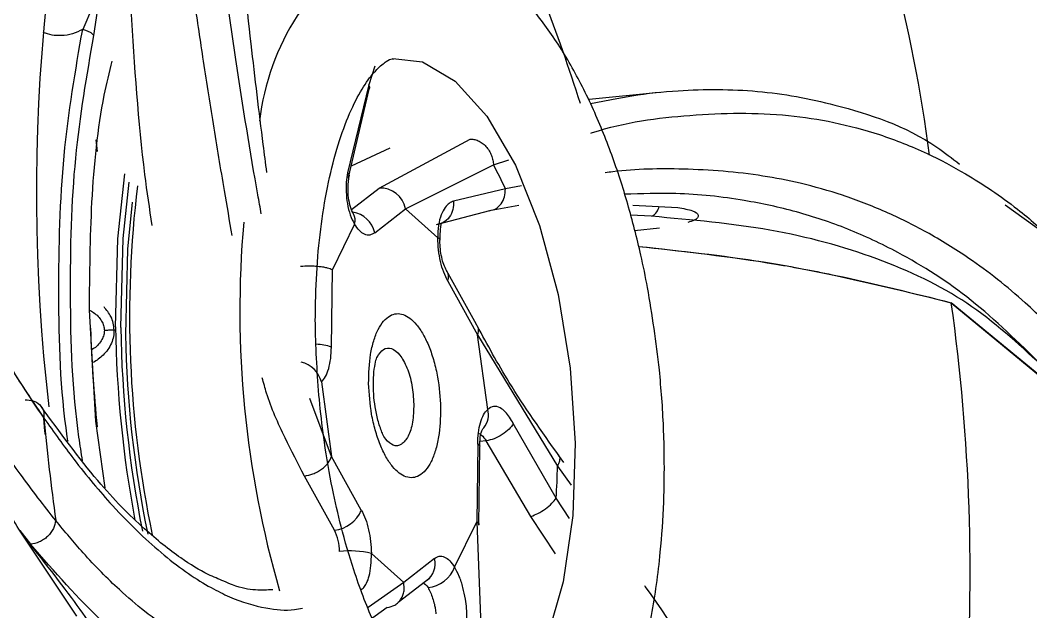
# Model space of a CAD drawing. Header units: inches. Extents: x -1 to 81, y -22 to 129.
# Drawn here: x 8.635 to 9.466, y 15.882 to 16.369 of the extents above; entities that cross this region are included whole.
import ezdxf

# ---------------------------------------------------------------- set-up
doc = ezdxf.new("R2010")
doc.units = ezdxf.units.IN
doc.header["$MEASUREMENT"] = 0
doc.layers.add('1', color=4, linetype='Continuous')

# ---------------------------------------------------------------- blocks, each defined once
blk = doc.blocks.new('2026 PACE')
at = {"color": 8, "linetype": 'Continuous', "lineweight": 25}
for p, q in [((9.6039, 16.30023), (9.62571, 16.30429)), ((9.52422, 16.24975), (9.53693, 16.2539)), ((9.54728, 16.2326), (9.53402, 16.22997)), ((9.40743, 16.21305), (9.43006, 16.23067)), ((9.98541, 16.18764), (9.94524, 16.21654)), ((9.65432, 16.20745), (9.637, 16.20833)), ((9.19144, 16.13024), (9.19667, 16.03905)), ((9.39096, 16.00988), (9.37307, 16.0576)), ((9.51824, 16.02267), (9.51306, 16.02215)), ((9.57687, 16.00195), (9.58817, 15.98642)), ((9.58684, 15.95887), (9.57573, 15.97567)), ((9.57512, 15.92977), (9.555, 15.96063)), ((9.45031, 15.90619), (9.42096, 15.88569))]:
    blk.add_line(p, q, dxfattribs=at)
at = {"color": 8, "linetype": 'Continuous', "lineweight": 25, "flags": 128}
for points in [[(9.44132, 16.33715), (9.46565, 16.33448), (9.49272, 16.31853), (9.51866, 16.2897), (9.54218, 16.24945), (9.56211, 16.1998), (9.57743, 16.14323), (9.58739, 16.08258), (9.59148, 16.02089)], [(9.21313, 16.11661), (9.2151, 16.18892), (9.22083, 16.2425)], [(9.21748, 16.11587), (9.21956, 16.18923), (9.22445, 16.23566)], [(9.48006, 16.18753), (9.48012, 16.1876), (9.48026, 16.18835), (9.47966, 16.18908), (9.47831, 16.18977)], [(9.15544, 16.02762), (9.15511, 16.03084), (9.15407, 16.04139)], [(9.59148, 16.02089), (9.5895, 15.96127), (9.58155, 15.90668), (9.56802, 15.85988), (9.5496, 15.82321), (9.52721, 15.79851), (9.50197, 15.78701), (9.4977, 15.78644)], [(9.51298, 16.01751), (9.51301, 16.01755), (9.51315, 16.01839), (9.51254, 16.01924), (9.5112, 16.02004)], [(9.46622, 15.90612), (9.4662, 15.90613), (9.46727, 15.90552), (9.46832, 15.90462), (9.46934, 15.90344), (9.47031, 15.902)]]:
    blk.add_lwpolyline(points, dxfattribs=at)
at = {"color": 8, "linetype": 'Continuous', "lineweight": 25}
for centre, radius, start, end in [((9.53084, 16.26329), 0.20039, 120.55141, 173.55533), ((9.40518, 16.1892), 0.0218, 12.70302, 81.54956), ((9.40008, 16.20428), 0.01029, 341.58557, 29.76032), ((10.14879, 16.13038), 0.83332, 175.01935, 196.09765), ((9.47762, 16.15739), 0.0096, 339.9017, 35.46859), ((10.1505, 16.1306), 0.93747, 180.85489, 190.63861), ((10.13919, 16.12949), 0.92182, 180.84622, 191.32015), ((9.37708, 16.06119), 0.04101, 70.39853, 88.21759), ((9.36104, 16.06591), 0.02214, 13.82132, 77.04242), ((9.50324, 16.04425), 0.01685, 320.62719, 15.19821), ((9.45952, 15.92154), 0.01664, 305.48074, 15.10703)]:
    blk.add_arc(centre, radius, start, end, dxfattribs=at)
for points, knots in [([(9.30922, 16.19154), (9.30708, 16.20383), (9.30186, 16.23382), (9.29381, 16.2827), (9.28547, 16.3358), (9.27773, 16.3874), (9.27057, 16.43783), (9.26366, 16.48955), (9.25329, 16.5733), (9.24023, 16.69469), (9.2337, 16.80147), (9.23035, 16.85611)], [0, 0, 0, 0, 0.064358, 0.156965, 0.246537, 0.324585, 0.402627, 0.480787, 0.559216, 0.774447, 1, 1, 1, 1]), ([(9.33315, 16.2096), (9.3322, 16.21473), (9.32487, 16.25434), (9.31199, 16.33692), (9.29732, 16.43646), (9.2865, 16.52021), (9.27888, 16.58488), (9.27217, 16.64919), (9.26578, 16.71993), (9.26063, 16.78821), (9.25797, 16.83706), (9.25684, 16.8578)], [0, 0, 0, 0, 0.0284809, 0.2200136, 0.417808, 0.5106835, 0.6063772, 0.7089501, 0.7936056, 0.9123975, 1, 1, 1, 1]), ([(9.49011, 16.51372), (9.50134, 16.49971), (9.52869, 16.46559), (9.56513, 16.39258), (9.58586, 16.3296), (9.59544, 16.30052)], [0, 0, 0, 0, 0.272725, 0.664246, 1, 1, 1, 1]), ([(9.1741, 16.02208), (9.17389, 16.02341), (9.1677, 16.06348), (9.1656, 16.14445), (9.16836, 16.25938), (9.18022, 16.3273), (9.18615, 16.36126)], [0, 0, 0, 0, 0.011333, 0.340888, 0.670444, 1, 1, 1, 1]), ([(9.18605, 16.00642), (9.18502, 16.01286), (9.17785, 16.05773), (9.17498, 16.14331), (9.17798, 16.25658), (9.18962, 16.3232), (9.19536, 16.35612)], [0, 0, 0, 0, 0.053277, 0.371333, 0.689388, 1, 1, 1, 1]), ([(9.60428, 16.27588), (9.60471, 16.27602), (9.63205, 16.28497), (9.68702, 16.29206), (9.75306, 16.29332), (9.80461, 16.28524), (9.84271, 16.2751), (9.87884, 16.26082), (9.91684, 16.24075), (9.95191, 16.2172), (9.97557, 16.19647), (9.98561, 16.18767)], [0, 0, 0, 0, 0.003133, 0.199663, 0.402618, 0.497917, 0.596107, 0.701356, 0.788221, 0.910112, 1, 1, 1, 1]), ([(9.40396, 16.24317), (9.40479, 16.24229), (9.40573, 16.24128), (9.4052, 16.24048), (9.40513, 16.24038)], [0, 0, 0, 0, 0.8792695, 1, 1, 1, 1]), ([(9.99527, 16.10347), (9.9842, 16.11469), (9.95853, 16.14069), (9.92003, 16.17064), (9.8814, 16.19467), (9.84666, 16.21176), (9.81194, 16.22516), (9.7782, 16.23466), (9.73468, 16.24318), (9.6834, 16.24707), (9.63975, 16.24641), (9.61822, 16.24356), (9.61614, 16.24329)], [0, 0, 0, 0, 0.101476, 0.235233, 0.331877, 0.422404, 0.515355, 0.605274, 0.682257, 0.84497, 0.985015, 1, 1, 1, 1]), ([(9.97532, 16.08488), (9.95624, 16.1036), (9.91866, 16.14047), (9.86433, 16.17509), (9.81593, 16.1977), (9.77372, 16.21181), (9.72666, 16.22192), (9.67947, 16.22719), (9.64616, 16.22606), (9.63202, 16.22558)], [0, 0, 0, 0, 0.190127, 0.37454, 0.49548, 0.615395, 0.734669, 0.887355, 1, 1, 1, 1]), ([(9.65432, 16.20745), (9.65527, 16.20797), (9.65722, 16.20906), (9.6594, 16.21211), (9.66028, 16.21472), (9.66052, 16.21546)], [0, 0, 0, 0, 0.4038266, 0.8301974, 1, 1, 1, 1]), ([(9.21198, 16.114), (9.21182, 16.11585), (9.21151, 16.11958), (9.20919, 16.12636), (9.20583, 16.1304), (9.2037, 16.13296)], [0, 0, 0, 0, 0.264949, 0.534901, 1, 1, 1, 1]), ([(9.19144, 16.13039), (9.19272, 16.12973), (9.19686, 16.1276), (9.20101, 16.12295), (9.20358, 16.11764), (9.20385, 16.115), (9.20398, 16.11372)], [0, 0, 0, 0, 0.196188, 0.634997, 0.823019, 1, 1, 1, 1]), ([(9.51005, 16.1184), (9.51031, 16.11806), (9.5111, 16.11708), (9.51191, 16.11436), (9.5114, 16.11171), (9.51108, 16.10999)], [0, 0, 0, 0, 0.1520951, 0.4508993, 1, 1, 1, 1]), ([(9.20398, 16.11372), (9.20389, 16.11243), (9.20372, 16.10978), (9.20132, 16.10444), (9.19794, 16.10022), (9.19462, 16.09831), (9.19407, 16.098)], [0, 0, 0, 0, 0.198722, 0.409925, 0.903162, 1, 1, 1, 1]), ([(9.21198, 16.114), (9.21189, 16.11215), (9.21173, 16.10841), (9.20924, 16.10099), (9.20386, 16.09309), (9.19762, 16.08898), (9.19479, 16.08711)], [0, 0, 0, 0, 0.1638979, 0.3309715, 0.6963074, 1, 1, 1, 1]), ([(9.42834, 16.09157), (9.43001, 16.09405), (9.43343, 16.09914), (9.44029, 16.09955), (9.44724, 16.0942), (9.45323, 16.08338), (9.45753, 16.0688), (9.45824, 16.05823), (9.45859, 16.05295)], [0, 0, 0, 0, 0.158616, 0.326893, 0.49517, 0.663447, 0.831723, 1, 1, 1, 1]), ([(9.36863, 15.99383), (9.36325, 16.00422), (9.35171, 16.02651), (9.33952, 16.05354), (9.33506, 16.07044), (9.33394, 16.07465)], [0, 0, 0, 0, 0.396165, 0.849516, 1, 1, 1, 1]), ([(9.45859, 16.05295), (9.45842, 16.04785), (9.45807, 16.03765), (9.45422, 16.0258), (9.44857, 16.01905), (9.44187, 16.01794), (9.43758, 16.02206), (9.43556, 16.02401)], [0, 0, 0, 0, 0.204146, 0.408293, 0.612439, 0.816586, 1, 1, 1, 1]), ([(9.15428, 16.0414), (9.16248, 16.0299), (9.18151, 16.00323), (9.20782, 15.97204), (9.23253, 15.94661), (9.25343, 15.92811), (9.2731, 15.9132), (9.29101, 15.9021), (9.31275, 15.89139), (9.33601, 15.88455), (9.35552, 15.88279), (9.36488, 15.88466), (9.3671, 15.88511)], [0, 0, 0, 0, 0.098669, 0.228727, 0.322698, 0.410721, 0.5011, 0.588532, 0.663385, 0.821598, 0.95777, 1, 1, 1, 1]), ([(9.51132, 16.02925), (9.51232, 16.02875), (9.51473, 16.02755), (9.51694, 16.02448), (9.51824, 16.02267)], [0, 0, 0, 0, 0.412986, 1, 1, 1, 1]), ([(9.57762, 16.01093), (9.57793, 16.01048), (9.57863, 16.00946), (9.57874, 16.00726), (9.57822, 16.00469), (9.57731, 16.00284), (9.57687, 16.00195)], [0, 0, 0, 0, 0.219641, 0.494459, 0.756045, 1, 1, 1, 1]), ([(9.37804, 15.85452), (9.37666, 15.85344), (9.36598, 15.84514), (9.34174, 15.84041), (9.31051, 15.84289), (9.28283, 15.85335), (9.26091, 15.86513), (9.23861, 15.88081), (9.21365, 15.9022), (9.1892, 15.92682), (9.17146, 15.94815), (9.16393, 15.9572)], [0, 0, 0, 0, 0.028481, 0.220014, 0.417808, 0.510683, 0.606377, 0.70895, 0.793606, 0.912397, 1, 1, 1, 1]), ([(9.51209, 15.9534), (9.51213, 15.95344), (9.51248, 15.9538), (9.5124, 15.95479), (9.51117, 15.95567), (9.51037, 15.95625)], [0, 0, 0, 0, 0.052555, 0.386437, 1, 1, 1, 1]), ([(9.32014, 15.81879), (9.31536, 15.81886), (9.30552, 15.81902), (9.28954, 15.82226), (9.2725, 15.82794), (9.24423, 15.8414), (9.20186, 15.87063), (9.16311, 15.91503), (9.14329, 15.93774)], [0, 0, 0, 0, 0.0982801, 0.2024708, 0.3068193, 0.411526, 0.6988733, 1, 1, 1, 1])]:
    blk.add_open_spline(points, degree=3, knots=knots, dxfattribs=at)
at = {"layer": '1', "color": 4, "linetype": 'Continuous', "lineweight": 25}
for p, q in [((9.19423, 16.37984), (9.18615, 16.36126)), ((9.19536, 16.35612), (9.19841, 16.37624)), ((9.42651, 16.33094), (9.42149, 16.31547)), ((9.42149, 16.31547), (9.40396, 16.24317)), ((9.40494, 16.23936), (9.42186, 16.31201)), ((9.66086, 16.30943), (9.60292, 16.30358)), ((9.19836, 16.26075), (9.19719, 16.27045)), ((9.43006, 16.23067), (9.50498, 16.27091)), ((9.43896, 16.26352), (9.40714, 16.24881)), ((9.45173, 16.21368), (9.52422, 16.24975)), ((9.53402, 16.22997), (9.49135, 16.21999)), ((9.5451, 16.21642), (9.52087, 16.21209)), ((9.63878, 16.21657), (9.67591, 16.21468)), ((9.42645, 16.19399), (9.45173, 16.21368)), ((9.47831, 16.18977), (9.45173, 16.21368)), ((9.52087, 16.21209), (9.47704, 16.20054)), ((9.40984, 16.20103), (9.39167, 16.16362)), ((9.66084, 16.19759), (9.6403, 16.19548)), ((9.39084, 16.09983), (9.39167, 16.16362)), ((9.51014, 16.11845), (9.4855, 16.16288)), ((9.48663, 16.1541), (9.51108, 16.10999)), ((10.00453, 16.05073), (9.90086, 16.13639)), ((9.90086, 16.13639), (10.00558, 16.04961)), ((9.51949, 16.04867), (9.51108, 16.10999)), ((9.51108, 16.10999), (9.57687, 16.00195)), ((9.38254, 16.0712), (9.39096, 16.00988)), ((9.19667, 16.03905), (9.20431, 15.98409)), ((9.57573, 15.97567), (9.54049, 16.03696)), ((9.5112, 16.02004), (9.51037, 15.95625)), ((9.51214, 15.95339), (9.51298, 16.01751)), ((9.555, 15.96063), (9.51824, 16.02267)), ((9.41541, 15.96577), (9.39096, 16.00988)), ((9.58215, 16.00482), (9.57769, 16.01098)), ((9.39329, 15.94933), (9.36863, 15.99383)), ((9.13433, 15.9491), (9.14329, 15.93774)), ((9.4922, 15.91883), (9.51037, 15.95625)), ((9.51037, 15.95625), (9.51586, 15.81337)), ((9.18141, 15.8786), (9.13517, 15.94775)), ((9.13517, 15.94775), (9.14308, 15.93773)), ((9.42372, 15.9301), (9.45031, 15.90619)), ((9.47559, 15.92588), (9.45031, 15.90619)), ((9.44585, 15.88991), (9.47177, 15.91018)), ((9.43659, 15.88562), (9.422, 15.87498))]:
    blk.add_line(p, q, dxfattribs=at)
at = {"layer": '1', "color": 4, "linetype": 'Continuous', "lineweight": 25, "flags": 128}
blk.add_lwpolyline([(9.22687, 16.21914), (9.22311, 16.18055), (9.22132, 16.11029)], dxfattribs=at)
at = {"layer": '1', "color": 4, "linetype": 'Continuous', "lineweight": 25}
for centre, radius, start, end in [((8.68981, 16.10418), 1.20302, 7.33046, 37.65595), ((10.68504, 16.22699), 1.5369, 161.75383, 186.58275), ((9.24796, 16.10052), 0.31398, 24.34861, 28.37807), ((10.09933, 16.12548), 0.87463, 172.9716, 191.8795), ((9.43109, 16.20967), 0.02103, 10.99711, 92.8103), ((8.31221, 15.91378), 1.60417, 343.79879, 7.97647), ((10.10131, 16.12568), 0.88012, 181.00218, 191.79028), ((11.43824, 16.26068), 2.29447, 185.48408, 187.60062), ((9.04553, 16.01194), 0.53143, 356.08598, 358.92285), ((9.39077, 15.97581), 0.02661, 275.44595, 337.8244), ((9.35936, 15.93211), 0.03805, 359.34541, 26.90896), ((9.40639, 15.86101), 0.07123, 75.91766, 97.24503), ((9.46773, 15.928), 0.02613, 275.66635, 339.46648)]:
    blk.add_arc(centre, radius, start, end, dxfattribs=at)
at = {"layer": '1', "color": 3, "linetype": 'Continuous', "lineweight": 25}
blk.add_open_spline([(8.58652, 15.91458), (8.58091, 16.00903), (8.57716, 16.10391), (8.57331, 16.29454), (8.57322, 16.39028), (8.57592, 16.53457), (8.57731, 16.5828), (8.58099, 16.67822), (8.58329, 16.72556), (8.59158, 16.86654), (8.59892, 16.95911), (8.6173, 17.14145), (8.62832, 17.23122), (8.64454, 17.34163), (8.64791, 17.36362), (8.65484, 17.40712), (8.65841, 17.42867), (8.66945, 17.49275), (8.67722, 17.53469), (8.70181, 17.65823), (8.71989, 17.73756), (8.74958, 17.85209), (8.75991, 17.88951), (8.78147, 17.96287), (8.79271, 17.99886), (8.82768, 18.10415), (8.85241, 18.17005), (8.90472, 18.29372), (8.9323, 18.35149), (8.9759, 18.43215), (8.9908, 18.45803), (9.02137, 18.5078), (9.03708, 18.53173), (9.08513, 18.60008), (9.1182, 18.64086), (9.18648, 18.71326), (9.22169, 18.74489), (9.29433, 18.79914), (9.33176, 18.82176), (9.3897, 18.8488), (9.40918, 18.8566), (9.44841, 18.8698), (9.46816, 18.87521), (9.52785, 18.8879), (9.56821, 18.89168), (9.65011, 18.88996), (9.69164, 18.88445), (9.75483, 18.86907), (9.7761, 18.86272), (9.81859, 18.84772), (9.8398, 18.83907), (9.90335, 18.80975), (9.94559, 18.78571), (10.02975, 18.72868), (10.07167, 18.6957), (10.13423, 18.63935), (10.15503, 18.61942), (10.19651, 18.5772), (10.21722, 18.55485), (10.27845, 18.48498), (10.31824, 18.43446), (10.39563, 18.3256), (10.43323, 18.26726), (10.50603, 18.1426), (10.54123, 18.07626), (10.58352, 17.98804), (10.5919, 17.97011), (10.60837, 17.93394), (10.61648, 17.91567), (10.64042, 17.86035), (10.65585, 17.82276), (10.70058, 17.70788), (10.72828, 17.62849), (10.77924, 17.46402), (10.8025, 17.37893), (10.82855, 17.26884), (10.83361, 17.24663), (10.84341, 17.20184), (10.84815, 17.17926), (10.86181, 17.11143), (10.87019, 17.06593), (10.89314, 16.92859), (10.90555, 16.83592), (10.92448, 16.64837), (10.93101, 16.55349), (10.93619, 16.40946), (10.93715, 16.36101), (10.93749, 16.26457), (10.93687, 16.21653), (10.9327, 16.07296), (10.92685, 15.97795), (10.91797, 15.88365)], degree=3, knots=[0, 0, 0, 0, 0.03125, 0.03125, 0.0625, 0.0625, 0.078125, 0.078125, 0.09375, 0.09375, 0.125, 0.125, 0.15625, 0.15625, 0.164062, 0.164062, 0.171875, 0.171875, 0.1875, 0.1875, 0.21875, 0.21875, 0.234375, 0.234375, 0.25, 0.25, 0.28125, 0.28125, 0.3125, 0.3125, 0.328125, 0.328125, 0.34375, 0.34375, 0.375, 0.375, 0.40625, 0.40625, 0.4375, 0.4375, 0.453125, 0.453125, 0.46875, 0.46875, 0.5, 0.5, 0.53125, 0.53125, 0.546875, 0.546875, 0.5625, 0.5625, 0.59375, 0.59375, 0.625, 0.625, 0.640625, 0.640625, 0.65625, 0.65625, 0.6875, 0.6875, 0.71875, 0.71875, 0.75, 0.75, 0.757812, 0.757812, 0.765625, 0.765625, 0.78125, 0.78125, 0.8125, 0.8125, 0.84375, 0.84375, 0.851562, 0.851562, 0.859375, 0.859375, 0.875, 0.875, 0.90625, 0.90625, 0.9375, 0.9375, 0.953125, 0.953125, 0.96875, 0.96875, 1, 1, 1, 1], dxfattribs=at)
at = {"layer": '1', "color": 4, "linetype": 'Continuous', "lineweight": 25}
for points, knots in [([(8.96702, 16.01104), (8.96291, 16.05683), (8.95717, 16.12091), (8.95248, 16.21497), (8.95016, 16.29414), (8.95016, 16.38722), (8.95309, 16.4829), (8.95934, 16.58037), (8.9691, 16.67744), (8.98242, 16.77259), (8.99927, 16.86454), (9.01953, 16.95221), (9.04303, 17.03473), (9.06955, 17.11134), (9.09883, 17.18144), (9.1306, 17.24459), (9.16457, 17.30045), (9.2005, 17.34879), (9.23818, 17.38954), (9.2776, 17.42258), (9.31897, 17.44824), (9.36323, 17.46491), (9.39511, 17.47316), (9.41303, 17.47219), (9.41458, 17.4721)], [0, 0, 0, 0, 0.060811, 0.085093, 0.125311, 0.166786, 0.210983, 0.256761, 0.303646, 0.351258, 0.399322, 0.447632, 0.496036, 0.54442, 0.592713, 0.640884, 0.688961, 0.737055, 0.785377, 0.834343, 0.884673, 0.93753, 0.994602, 1, 1, 1, 1]), ([(9.28305, 16.90536), (9.28363, 16.88208), (9.28496, 16.82811), (9.28858, 16.75227), (9.2931, 16.67977), (9.29779, 16.61732), (9.30287, 16.55727), (9.30813, 16.50124), (9.31522, 16.43148), (9.3239, 16.35352), (9.33196, 16.28538), (9.33644, 16.25119), (9.33743, 16.24362)], [0, 0, 0, 0, 0.099013, 0.229525, 0.323824, 0.412154, 0.502849, 0.590586, 0.665701, 0.824465, 0.961113, 1, 1, 1, 1]), ([(9.66067, 16.08111), (9.65783, 16.10389), (9.65387, 16.13581), (9.6444, 16.18113), (9.63497, 16.21808), (9.62158, 16.25917), (9.60554, 16.29844), (9.58675, 16.33502), (9.56533, 16.36767), (9.54124, 16.39576), (9.51409, 16.41777), (9.48941, 16.43198), (9.47314, 16.43479), (9.46801, 16.43568)], [0, 0, 0, 0, 0.133465, 0.187067, 0.275058, 0.364538, 0.458847, 0.555487, 0.653805, 0.753494, 0.85404, 0.953969, 1, 1, 1, 1]), ([(9.22572, 16.37779), (9.22866, 16.33127), (9.23258, 16.26933), (9.24097, 16.21381), (9.24306, 16.19999)], [0, 0, 0, 0, 0.750979, 1, 1, 1, 1]), ([(8.98084, 16.36604), (8.99761, 16.32898), (9.02951, 16.25846), (9.07575, 16.16901), (9.11703, 16.09694), (9.14227, 16.05909), (9.15407, 16.04139)], [0, 0, 0, 0, 0.292679, 0.556946, 0.792739, 1, 1, 1, 1]), ([(8.98084, 16.36603), (8.99188, 16.34145), (9.014, 16.29219), (9.04583, 16.22711), (9.07598, 16.1695), (9.10337, 16.12107), (9.12959, 16.07798), (9.14609, 16.05353), (9.15428, 16.0414)], [0, 0, 0, 0, 0.1929111, 0.3866347, 0.5480136, 0.7097492, 0.8561074, 1, 1, 1, 1]), ([(9.18615, 16.36126), (9.18346, 16.35988), (9.17811, 16.35712), (9.16922, 16.35586), (9.16087, 16.35622), (9.15606, 16.3578), (9.15367, 16.35858)], [0, 0, 0, 0, 0.281772, 0.559641, 0.780969, 1, 1, 1, 1]), ([(9.21018, 16.33513), (9.20791, 16.32589), (9.19933, 16.29091), (9.19229, 16.22135), (9.19171, 16.16002), (9.19144, 16.13024)], [0, 0, 0, 0, 0.155944, 0.590244, 1, 1, 1, 1]), ([(9.38117, 16.05288), (9.3796, 16.07309), (9.37741, 16.10142), (9.37764, 16.14191), (9.37929, 16.17471), (9.38348, 16.21072), (9.3899, 16.24418), (9.39833, 16.27387), (9.40815, 16.29838), (9.41856, 16.31691), (9.42848, 16.32927), (9.43671, 16.33558), (9.44004, 16.33714), (9.4417, 16.33702), (9.44213, 16.33698)], [0, 0, 0, 0, 0.129608, 0.181578, 0.266324, 0.351623, 0.440062, 0.528633, 0.61608, 0.70176, 0.786229, 0.872318, 0.967085, 1, 1, 1, 1]), ([(9.42161, 16.31217), (9.42196, 16.31248), (9.4229, 16.31328), (9.42203, 16.31463), (9.42149, 16.31547)], [0, 0, 0, 0, 0.378775, 1, 1, 1, 1]), ([(9.62571, 16.30429), (9.62982, 16.30509), (9.64674, 16.30838), (9.67453, 16.31096), (9.70899, 16.31221), (9.74146, 16.31065), (9.77358, 16.30652), (9.82352, 16.2949), (9.86948, 16.27995), (9.90154, 16.25518), (9.90773, 16.2504)], [0, 0, 0, 0, 0.0412181, 0.1695974, 0.2814616, 0.3933162, 0.5053401, 0.6177488, 0.9262323, 1, 1, 1, 1]), ([(9.50498, 16.27091), (9.50602, 16.27089), (9.50816, 16.27086), (9.51153, 16.26978), (9.5149, 16.26784), (9.51802, 16.26502), (9.52064, 16.26152), (9.52258, 16.25762), (9.52383, 16.25363), (9.52409, 16.25101), (9.52422, 16.24975)], [0, 0, 0, 0, 0.1148234, 0.2379453, 0.3672952, 0.4999999, 0.6327047, 0.7620546, 0.8851765, 1, 1, 1, 1]), ([(9.13517, 15.94775), (9.13139, 15.95388), (9.12358, 15.96656), (9.111, 15.98816), (9.09728, 16.01264), (9.08236, 16.04037), (9.06622, 16.07149), (9.04887, 16.10621), (9.03293, 16.13924), (9.01928, 16.16833), (9.00876, 16.19123), (8.99772, 16.21589), (8.98899, 16.23587), (8.98327, 16.25029), (8.98186, 16.2545), (8.98152, 16.25583), (8.98143, 16.25635), (8.98141, 16.25655), (8.98141, 16.25664)], [0, 0, 0, 0, 0.080962, 0.167462, 0.259658, 0.357707, 0.461762, 0.571968, 0.68846, 0.761739, 0.827128, 0.884505, 0.967923, 0.990248, 0.996641, 0.998677, 0.999422, 1, 1, 1, 1]), ([(9.16393, 15.9572), (9.15423, 15.96963), (9.136, 15.99299), (9.10579, 16.03687), (9.07662, 16.08292), (9.04955, 16.12908), (9.0261, 16.17114), (9.00407, 16.21225), (8.98871, 16.24233), (8.98141, 16.25663)], [0, 0, 0, 0, 0.164615, 0.309415, 0.499757, 0.641868, 0.74981, 0.881002, 1, 1, 1, 1]), ([(9.40396, 16.24317), (9.40361, 16.24061), (9.40291, 16.23554), (9.40284, 16.22687), (9.40375, 16.21759), (9.40607, 16.20821), (9.40858, 16.20343), (9.40984, 16.20103)], [0, 0, 0, 0, 0.173873, 0.344246, 0.554566, 0.777064, 1, 1, 1, 1]), ([(9.40909, 16.20926), (9.40816, 16.2111), (9.40629, 16.21482), (9.40473, 16.22261), (9.40423, 16.23149), (9.40496, 16.2375), (9.40533, 16.24057)], [0, 0, 0, 0, 0.2379991, 0.4816771, 0.7350064, 1, 1, 1, 1]), ([(9.52087, 16.21209), (9.52264, 16.21246), (9.52628, 16.21324), (9.53065, 16.21742), (9.53356, 16.22323), (9.53387, 16.22778), (9.53402, 16.22997)], [0, 0, 0, 0, 0.244402, 0.503417, 0.760556, 1, 1, 1, 1]), ([(9.49135, 16.21999), (9.49132, 16.21765), (9.49126, 16.21281), (9.48815, 16.20646), (9.48322, 16.20187), (9.47905, 16.20097), (9.47704, 16.20054)], [0, 0, 0, 0, 0.241066, 0.5, 0.758934, 1, 1, 1, 1]), ([(9.49135, 16.21999), (9.49011, 16.21947), (9.48764, 16.21845), (9.48412, 16.21465), (9.48093, 16.20875), (9.47862, 16.20015), (9.47842, 16.19323), (9.47831, 16.18977)], [0, 0, 0, 0, 0.168973, 0.334711, 0.541495, 0.770886, 1, 1, 1, 1]), ([(9.97512, 16.08486), (9.95566, 16.10288), (9.91704, 16.13865), (9.84093, 16.17465), (9.75419, 16.19845), (9.68748, 16.20446), (9.65432, 16.20745)], [0, 0, 0, 0, 0.251395, 0.498927, 0.750938, 1, 1, 1, 1]), ([(9.67591, 16.21468), (9.68039, 16.21388), (9.68936, 16.21227), (9.69353, 16.20847), (9.6919, 16.20486), (9.6859, 16.20295), (9.68398, 16.20234)], [0, 0, 0, 0, 0.289093, 0.578187, 0.864933, 1, 1, 1, 1]), ([(9.42645, 16.19399), (9.42514, 16.19317), (9.42251, 16.19153), (9.41815, 16.19235), (9.41378, 16.19523), (9.41116, 16.1991), (9.40984, 16.20103)], [0, 0, 0, 0, 0.249864, 0.499991, 0.749865, 1, 1, 1, 1]), ([(9.4803, 16.18798), (9.48035, 16.19042), (9.48044, 16.19506), (9.48089, 16.19923), (9.48127, 16.20148), (9.48144, 16.20161), (9.48151, 16.20167)], [0, 0, 0, 0, 0.2842909, 0.5411902, 0.7779121, 1, 1, 1, 1]), ([(9.48663, 16.1541), (9.48544, 16.15646), (9.48306, 16.16118), (9.48047, 16.1702), (9.47869, 16.17991), (9.47844, 16.18648), (9.47831, 16.18977)], [0, 0, 0, 0, 0.249863, 0.499991, 0.749866, 1, 1, 1, 1]), ([(9.4855, 16.16285), (9.48473, 16.16441), (9.48318, 16.16754), (9.48146, 16.17369), (9.48029, 16.18049), (9.48015, 16.18518), (9.48007, 16.18754)], [0, 0, 0, 0, 0.245744, 0.494297, 0.745702, 1, 1, 1, 1]), ([(9.64356, 16.18275), (9.68126, 16.17858), (9.73556, 16.17258), (9.82133, 16.15618), (9.86928, 16.14425), (9.90086, 16.13639)], [0, 0, 0, 0, 0.4365764, 0.6289437, 1, 1, 1, 1]), ([(9.64359, 16.18263), (9.67793, 16.17901), (9.7643, 16.1699), (9.84952, 16.14899), (9.90086, 16.13639)], [0, 0, 0, 0, 0.3975544, 1, 1, 1, 1]), ([(9.36536, 16.16635), (9.36777, 16.16652), (9.37145, 16.16677), (9.37672, 16.16661), (9.38067, 16.1663), (9.3843, 16.1658), (9.38841, 16.16497), (9.39039, 16.16415), (9.39167, 16.16362)], [0, 0, 0, 0, 0.245265, 0.375843, 0.508037, 0.639056, 0.766254, 1, 1, 1, 1]), ([(9.42138, 16.06997), (9.42163, 16.07823), (9.42202, 16.09097), (9.42544, 16.10528), (9.42908, 16.11458), (9.43365, 16.12167), (9.44042, 16.12738), (9.44983, 16.12829), (9.45938, 16.12096), (9.46643, 16.11057), (9.4713, 16.1003), (9.47532, 16.0884), (9.47928, 16.07159), (9.48012, 16.05842), (9.48066, 16.0499)], [0, 0, 0, 0, 0.119721, 0.184811, 0.25, 0.31509, 0.380279, 0.5, 0.619721, 0.684811, 0.75, 0.81509, 0.880279, 1, 1, 1, 1]), ([(9.19825, 16.0344), (9.19582, 16.06145), (9.19337, 16.08857), (9.19294, 16.11525), (9.19294, 16.11532)], [0, 0, 0, 0, 0.997349, 1, 1, 1, 1]), ([(9.57818, 16.01034), (9.5638, 16.0306), (9.53817, 16.0667), (9.51916, 16.10189), (9.51081, 16.11734)], [0, 0, 0, 0, 0.561017, 1, 1, 1, 1]), ([(9.20398, 16.11372), (9.20524, 16.11382), (9.20783, 16.11403), (9.21057, 16.11401), (9.21198, 16.114)], [0, 0, 0, 0, 0.48792, 1, 1, 1, 1]), ([(9.38254, 16.0712), (9.38374, 16.07255), (9.38612, 16.07525), (9.38869, 16.08208), (9.39047, 16.09029), (9.39071, 16.09665), (9.39084, 16.09983)], [0, 0, 0, 0, 0.250135, 0.500009, 0.750136, 1, 1, 1, 1]), ([(9.43621, 16.023), (9.43527, 16.02431), (9.43347, 16.0268), (9.42985, 16.03634), (9.42721, 16.04725), (9.42563, 16.05862), (9.42515, 16.06966), (9.4257, 16.07997), (9.42715, 16.08847), (9.4281, 16.09097), (9.42858, 16.09224)], [0, 0, 0, 0, 0.153958, 0.29475, 0.417218, 0.520374, 0.628332, 0.745792, 0.870472, 1, 1, 1, 1]), ([(9.53665, 15.69268), (9.54386, 15.69539), (9.56292, 15.70255), (9.58821, 15.72543), (9.61202, 15.75705), (9.63052, 15.79439), (9.64449, 15.83497), (9.65506, 15.88022), (9.66154, 15.92623), (9.66452, 15.97047), (9.66504, 16.01292), (9.66358, 16.04954), (9.66138, 16.07336), (9.66067, 16.08111)], [0, 0, 0, 0, 0.066657, 0.176272, 0.289155, 0.396537, 0.498619, 0.597279, 0.707202, 0.789884, 0.863283, 0.955469, 1, 1, 1, 1]), ([(9.48066, 16.0499), (9.48041, 16.04164), (9.48002, 16.0289), (9.4766, 16.01459), (9.47296, 16.00528), (9.46839, 15.9982), (9.46162, 15.99249), (9.45221, 15.99158), (9.44265, 15.99891), (9.43561, 16.0093), (9.43074, 16.01957), (9.42672, 16.03147), (9.42276, 16.04828), (9.42192, 16.06144), (9.42138, 16.06997)], [0, 0, 0, 0, 0.119721, 0.184811, 0.25, 0.31509, 0.380279, 0.5, 0.619721, 0.684811, 0.75, 0.81509, 0.880279, 1, 1, 1, 1]), ([(9.13893, 16.05642), (9.14112, 16.05634), (9.14568, 16.05617), (9.15105, 16.05283), (9.15436, 16.04767), (9.1543, 16.04344), (9.15428, 16.0414)], [0, 0, 0, 0, 0.24063, 0.5, 0.75937, 1, 1, 1, 1]), ([(9.30227, 15.90736), (9.29801, 15.90904), (9.28701, 15.91339), (9.26524, 15.92684), (9.23528, 15.95066), (9.19677, 15.98958), (9.16743, 16.02983), (9.15162, 16.05151)], [0, 0, 0, 0, 0.102711, 0.265712, 0.469581, 0.714318, 1, 1, 1, 1]), ([(9.4975, 15.78672), (9.49657, 15.78657), (9.49443, 15.78622), (9.48527, 15.78973), (9.47111, 15.80105), (9.45603, 15.81848), (9.44018, 15.84309), (9.42403, 15.87558), (9.40999, 15.91256), (9.39912, 15.94992), (9.39104, 15.98519), (9.38504, 16.01897), (9.38236, 16.0424), (9.38117, 16.05288)], [0, 0, 0, 0, 0.090199, 0.207954, 0.297025, 0.390307, 0.485538, 0.581286, 0.693098, 0.77878, 0.849487, 0.932735, 1, 1, 1, 1]), ([(9.5112, 16.02004), (9.51132, 16.02322), (9.51157, 16.02958), (9.51334, 16.03778), (9.51592, 16.04462), (9.5183, 16.04732), (9.51949, 16.04867)], [0, 0, 0, 0, 0.249864, 0.499991, 0.749866, 1, 1, 1, 1]), ([(9.54049, 16.03696), (9.53837, 16.04048), (9.53495, 16.04614), (9.52917, 16.05047), (9.52403, 16.0518), (9.521, 16.04971), (9.51949, 16.04867)], [0, 0, 0, 0, 0.317005, 0.511298, 0.756925, 1, 1, 1, 1]), ([(9.51298, 16.0186), (9.51299, 16.02025), (9.51299, 16.02391), (9.51369, 16.02837), (9.51479, 16.03193), (9.51575, 16.033), (9.51622, 16.03352)], [0, 0, 0, 0, 0.2212935, 0.491134, 0.7504399, 1, 1, 1, 1]), ([(9.54049, 16.03696), (9.53946, 16.03544), (9.5373, 16.03228), (9.53155, 16.0278), (9.52478, 16.02425), (9.52037, 16.02319), (9.51824, 16.02267)], [0, 0, 0, 0, 0.241066, 0.5, 0.758934, 1, 1, 1, 1]), ([(9.68593, 14.66758), (9.68409, 14.66723), (9.66462, 14.66351), (9.62848, 14.66745), (9.57737, 14.68001), (9.52775, 14.70295), (9.47825, 14.73515), (9.42892, 14.77686), (9.38003, 14.82788), (9.33198, 14.88802), (9.28519, 14.95692), (9.2401, 15.03412), (9.19715, 15.11899), (9.15678, 15.21077), (9.11939, 15.30852), (9.0854, 15.41098), (9.05527, 15.51631), (9.0297, 15.62076), (9.00956, 15.71744), (8.99425, 15.80378), (8.97952, 15.8994), (8.97184, 15.968), (8.96702, 16.01104)], [0, 0, 0, 0, 0.006676, 0.070703, 0.127427, 0.182343, 0.236294, 0.289858, 0.343345, 0.396872, 0.450518, 0.504282, 0.558121, 0.611956, 0.665663, 0.719038, 0.771694, 0.822747, 0.869454, 0.907378, 0.941902, 1, 1, 1, 1]), ([(9.36863, 15.99383), (9.37098, 15.99426), (9.37457, 15.99492), (9.37933, 15.99718), (9.38276, 15.99934), (9.38575, 16.00187), (9.38894, 16.00536), (9.39017, 16.0081), (9.39096, 16.00988)], [0, 0, 0, 0, 0.245265, 0.375843, 0.508037, 0.639056, 0.766254, 1, 1, 1, 1]), ([(9.555, 15.96063), (9.55691, 15.96137), (9.56085, 15.96289), (9.567, 15.96677), (9.57237, 15.97127), (9.57464, 15.97423), (9.57573, 15.97567)], [0, 0, 0, 0, 0.2444016, 0.503417, 0.7605556, 1, 1, 1, 1]), ([(9.41541, 15.96577), (9.4166, 15.96341), (9.41898, 15.95869), (9.42156, 15.94967), (9.42335, 15.93996), (9.4236, 15.93339), (9.42372, 15.9301)], [0, 0, 0, 0, 0.249863, 0.499991, 0.749866, 1, 1, 1, 1]), ([(9.16393, 15.9572), (9.16348, 15.95497), (9.16279, 15.95152), (9.16008, 15.94716), (9.15737, 15.94405), (9.1541, 15.94145), (9.14943, 15.9388), (9.14571, 15.93816), (9.14329, 15.93774)], [0, 0, 0, 0, 0.234643, 0.36249, 0.494052, 0.626491, 0.756856, 1, 1, 1, 1]), ([(9.19845, 15.81222), (9.20184, 15.81462), (9.20864, 15.81943), (9.2112, 15.83), (9.20728, 15.84797), (9.18902, 15.87916), (9.15889, 15.91758), (9.14308, 15.93773)], [0, 0, 0, 0, 0.140662, 0.282559, 0.426893, 0.699296, 1, 1, 1, 1]), ([(9.41485, 15.9003), (9.41576, 15.9008), (9.41756, 15.90179), (9.41999, 15.90563), (9.42209, 15.91154), (9.42356, 15.92002), (9.42367, 15.92674), (9.42372, 15.9301)], [0, 0, 0, 0, 0.1738727, 0.3442458, 0.5545658, 0.7770644, 1, 1, 1, 1]), ([(9.47559, 15.92588), (9.4769, 15.9267), (9.47953, 15.92834), (9.48389, 15.92752), (9.48825, 15.92464), (9.49088, 15.92077), (9.4922, 15.91883)], [0, 0, 0, 0, 0.249864, 0.499991, 0.749866, 1, 1, 1, 1]), ([(9.50225, 15.87712), (9.50222, 15.87964), (9.50218, 15.88463), (9.5011, 15.89319), (9.49915, 15.90237), (9.49609, 15.91167), (9.4935, 15.91645), (9.4922, 15.91883)], [0, 0, 0, 0, 0.173873, 0.344246, 0.554566, 0.777064, 1, 1, 1, 1]), ([(9.34249, 15.90021), (9.33793, 15.89999), (9.32857, 15.89955), (9.31491, 15.90172), (9.30474, 15.90625), (9.30227, 15.90736)], [0, 0, 0, 0, 0.418469, 0.858405, 1, 1, 1, 1]), ([(9.43659, 15.88562), (9.43881, 15.88612), (9.44222, 15.88687), (9.44587, 15.88972), (9.44817, 15.89248), (9.44977, 15.89573), (9.45098, 15.90027), (9.45057, 15.90386), (9.45031, 15.90619)], [0, 0, 0, 0, 0.245266, 0.375844, 0.508038, 0.639057, 0.766255, 1, 1, 1, 1]), ([(9.47031, 15.902), (9.471, 15.90074), (9.47236, 15.89822), (9.47412, 15.8934), (9.47545, 15.88881), (9.47633, 15.88443), (9.47657, 15.88189), (9.4767, 15.8805)], [0, 0, 0, 0, 0.223751, 0.44557, 0.65963, 0.814104, 1, 1, 1, 1]), ([(9.64834, 15.90369), (9.6486, 15.90334), (9.67276, 15.87015), (9.71668, 15.79561), (9.76626, 15.69975), (9.80094, 15.61838), (9.82474, 15.55536), (9.84528, 15.49244), (9.86471, 15.42302), (9.88048, 15.35581), (9.88906, 15.30756), (9.8927, 15.28708)], [0, 0, 0, 0, 0.0021066, 0.1988389, 0.4020029, 0.4973998, 0.5956914, 0.7010488, 0.7880025, 0.9100193, 1, 1, 1, 1])]:
    blk.add_open_spline(points, degree=3, knots=knots, dxfattribs=at)
blk.add_open_spline([(9.18615, 16.36126), (9.18713, 16.36101), (9.1891, 16.3605), (9.19172, 16.35927), (9.19394, 16.3578), (9.19489, 16.35668), (9.19536, 16.35612)], degree=3, dxfattribs=at)

msp = doc.modelspace()

# ---------------------------------------------------------------- block references
msp.add_blockref('2026 PACE', (-0.5, 0))

doc.saveas('drawing.dxf')
